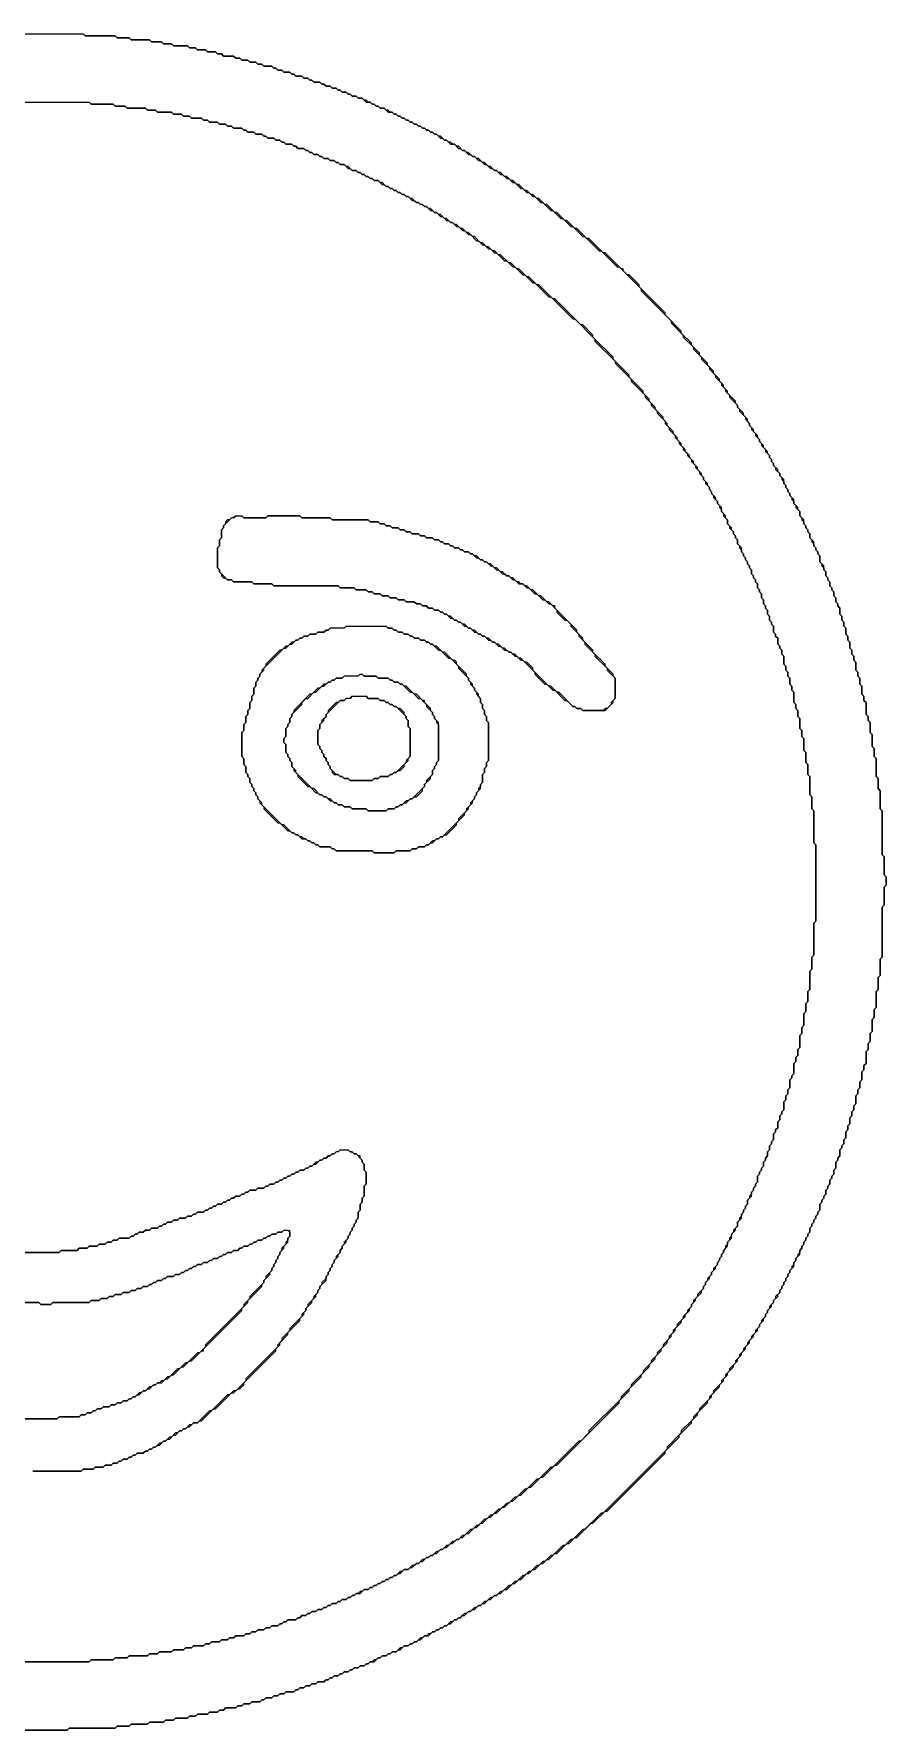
# Model space of a CAD drawing. Header units: metres. Extents: x 137 to 986, y 30 to 875.
# Drawn here: x 562 to 986, y 30 to 875 of the extents above; entities that cross this region are included whole.
import ezdxf

# ---------------------------------------------------------------- set-up
doc = ezdxf.new("R2010")
doc.units = ezdxf.units.M

msp = doc.modelspace()

# ---------------------------------------------------------------- linework, layer by layer
for points in [[(538, 875), (586, 875), (587, 874), (602, 874), (603, 873), (609, 873), (610, 872), (619, 872), (620, 871), (625, 871), (626, 870), (630, 870), (631, 869), (638, 869), (639, 868), (642, 868), (643, 867), (647, 867), (648, 866), (652, 866), (653, 865), (655, 865), (656, 864), (661, 864), (662, 863), (664, 863), (665, 862), (668, 862), (669, 861), (672, 861), (673, 860), (675, 860), (676, 859), (680, 859), (681, 858), (682, 858), (683, 857), (685, 857), (686, 856), (689, 856), (690, 855), (691, 855), (692, 854), (695, 854), (696, 853), (698, 853), (699, 852), (700, 852), (701, 851), (704, 851), (705, 850), (706, 850), (707, 849), (709, 849), (710, 848), (712, 848), (713, 847), (714, 847), (715, 846), (717, 846), (718, 845), (719, 845), (720, 844), (722, 844), (723, 843), (725, 843), (727, 841), (729, 841), (730, 840), (731, 840), (732, 839), (733, 839), (734, 838), (736, 838), (738, 836), (740, 836), (741, 835), (742, 835), (743, 834), (744, 834), (745, 833), (746, 833), (747, 832), (748, 832), (749, 831), (750, 831), (751, 830), (752, 830), (753, 829), (754, 829), (755, 828), (756, 828), (757, 827), (758, 827), (759, 826), (760, 826), (761, 825), (762, 825), (764, 823), (765, 823), (766, 822), (767, 822), (769, 820), (771, 820), (773, 818), (774, 818), (775, 817), (776, 817), (778, 815), (779, 815), (780, 814), (781, 814), (783, 812), (784, 812), (786, 810), (787, 810), (789, 808), (790, 808), (791, 807), (792, 807), (794, 805), (795, 805), (797, 803), (798, 803), (800, 801), (801, 801), (804, 798), (805, 798), (807, 796), (808, 796), (810, 794), (811, 794), (814, 791), (815, 791), (819, 787), (820, 787), (824, 783), (825, 783), (829, 779), (830, 779), (835, 774), (836, 774), (843, 767), (844, 767), (852, 759), (853, 759), (864, 748), (864, 747), (879, 732), (879, 731), (885, 725), (885, 724), (890, 719), (890, 718), (894, 714), (894, 713), (898, 709), (898, 708), (901, 705), (901, 704), (904, 701), (904, 700), (906, 698), (906, 697), (908, 695), (908, 694), (912, 690), (912, 689), (913, 688), (913, 687), (916, 684), (916, 683), (918, 681), (918, 680), (919, 679), (919, 678), (921, 676), (921, 675), (923, 673), (923, 672), (924, 671), (924, 670), (926, 668), (926, 667), (928, 665), (928, 664), (929, 663), (929, 662), (930, 661), (930, 660), (931, 659), (931, 658), (933, 656), (933, 655), (934, 654), (934, 653), (935, 652), (935, 651), (936, 650), (936, 649), (937, 648), (937, 647), (938, 646), (938, 645), (939, 644), (939, 643), (940, 642), (940, 641), (941, 640), (941, 639), (943, 637), (943, 635), (944, 634), (944, 633), (945, 632), (945, 631), (946, 630), (946, 629), (947, 628), (947, 627), (948, 626), (948, 624), (949, 623), (949, 622), (950, 621), (950, 620), (951, 619), (951, 618), (952, 617), (952, 616), (953, 615), (953, 612), (954, 611), (954, 610), (955, 609), (955, 608), (956, 607), (956, 605), (957, 604), (957, 603), (958, 602), (958, 600), (959, 599), (959, 598), (960, 597), (960, 595), (961, 594), (961, 592), (962, 591), (962, 590), (963, 589), (963, 586), (964, 585), (964, 583), (965, 582), (965, 580), (966, 579), (966, 576), (967, 575), (967, 573), (968, 572), (968, 569), (969, 568), (969, 566), (970, 565), (970, 563), (971, 562), (971, 558), (972, 557), (972, 555), (973, 554), (973, 551), (974, 550), (974, 546), (975, 545), (975, 543), (976, 542), (976, 536), (977, 535), (977, 533), (978, 532), (978, 527), (979, 526), (979, 520), (980, 519), (980, 515), (981, 514), (981, 505), (982, 504), (982, 499), (983, 498), (983, 489), (984, 488), (984, 466), (985, 465), (985, 456), (986, 455), (986, 451), (985, 450), (985, 441), (984, 440), (984, 415), (983, 414), (983, 406), (982, 405), (982, 399), (981, 398), (981, 390), (980, 389), (980, 385), (979, 384), (979, 378), (978, 377), (978, 373), (977, 372), (977, 369), (976, 368), (976, 362), (975, 361), (975, 359), (974, 358), (974, 354), (973, 353), (973, 350), (972, 349), (972, 347), (971, 346), (971, 342), (970, 341), (970, 339), (969, 338), (969, 336), (968, 335), (968, 332), (967, 331), (967, 329), (966, 328), (966, 325), (965, 324), (965, 322), (964, 321), (964, 320), (963, 319), (963, 316), (962, 315), (962, 314), (961, 313), (961, 310), (960, 309), (960, 307), (959, 306), (959, 305), (958, 304), (958, 302), (957, 301), (957, 300), (956, 299), (956, 297), (955, 296), (955, 295), (954, 294), (954, 293), (953, 292), (953, 289), (952, 288), (952, 287), (951, 286), (951, 285), (950, 284), (950, 283), (949, 282), (949, 281), (948, 280), (948, 278), (947, 277), (947, 276), (946, 275), (946, 274), (945, 273), (945, 272), (944, 271), (944, 270), (943, 269), (943, 268), (942, 267), (942, 266), (941, 265), (941, 264), (940, 263), (940, 262), (939, 261), (939, 260), (938, 259), (938, 258), (937, 257), (937, 256), (936, 255), (936, 254), (935, 253), (935, 252), (934, 251), (934, 250), (933, 249), (933, 248), (931, 246), (931, 245), (930, 244), (930, 243), (928, 241), (928, 240), (927, 239), (927, 238), (926, 237), (926, 236), (924, 234), (924, 233), (923, 232), (923, 231), (921, 229), (921, 228), (919, 226), (919, 225), (917, 223), (917, 222), (915, 220), (915, 219), (913, 217), (913, 216), (911, 214), (911, 213), (908, 210), (908, 209), (906, 207), (906, 206), (904, 204), (904, 203), (900, 199), (900, 198), (898, 196), (898, 195), (893, 190), (893, 189), (890, 186), (890, 185), (884, 179), (884, 178), (877, 171), (877, 170), (845, 138), (844, 138), (836, 130), (835, 130), (830, 125), (829, 125), (826, 122), (825, 122), (820, 117), (819, 117), (816, 114), (815, 114), (813, 112), (812, 112), (809, 109), (808, 109), (806, 107), (805, 107), (802, 104), (801, 104), (799, 102), (798, 102), (795, 99), (794, 99), (792, 97), (791, 97), (790, 96), (789, 96), (787, 94), (786, 94), (784, 92), (783, 92), (782, 91), (781, 91), (779, 89), (778, 89), (777, 88), (776, 88), (774, 86), (773, 86), (772, 85), (771, 85), (770, 84), (769, 84), (767, 82), (766, 82), (765, 81), (764, 81), (763, 80), (762, 80), (761, 79), (760, 79), (759, 78), (758, 78), (757, 77), (756, 77), (755, 76), (754, 76), (752, 74), (751, 74), (750, 73), (749, 73), (748, 72), (746, 72), (745, 71), (744, 71), (742, 69), (740, 69), (739, 68), (738, 68), (737, 67), (735, 67), (734, 66), (733, 66), (732, 65), (731, 65), (730, 64), (729, 64), (728, 63), (727, 63), (726, 62), (724, 62), (723, 61), (721, 61), (720, 60), (719, 60), (718, 59), (716, 59), (715, 58), (714, 58), (713, 57), (711, 57), (710, 56), (709, 56), (708, 55), (707, 55), (706, 54), (703, 54), (702, 53), (700, 53), (699, 52), (697, 52), (696, 51), (694, 51), (693, 50), (692, 50), (691, 49), (687, 49), (686, 48), (684, 48), (683, 47), (681, 47), (680, 46), (677, 46), (676, 45), (675, 45), (674, 44), (670, 44), (669, 43), (666, 43), (665, 42), (663, 42), (662, 41), (657, 41), (656, 40), (654, 40), (653, 39), (649, 39), (648, 38), (643, 38), (642, 37), (639, 37), (638, 36), (632, 36), (631, 35), (627, 35), (626, 34), (619, 34), (618, 33), (610, 33), (609, 32), (603, 32), (602, 31), (579, 31), (578, 30), (545, 30)], [(545, 30), (578, 30), (579, 31), (602, 31), (603, 32), (609, 32), (610, 33), (618, 33), (619, 34), (626, 34), (627, 35), (631, 35), (632, 36), (638, 36), (639, 37), (642, 37), (643, 38), (648, 38), (649, 39), (653, 39), (654, 40), (656, 40), (657, 41), (662, 41), (663, 42), (665, 42), (666, 43), (669, 43), (670, 44), (674, 44), (675, 45), (676, 45), (677, 46), (680, 46), (681, 47), (683, 47), (684, 48), (686, 48), (687, 49), (691, 49), (692, 50), (693, 50), (694, 51), (696, 51), (697, 52), (699, 52), (700, 53), (702, 53), (703, 54), (706, 54), (707, 55), (708, 55), (709, 56), (710, 56), (711, 57), (713, 57), (714, 58), (715, 58), (716, 59), (718, 59), (719, 60), (720, 60), (721, 61), (723, 61), (724, 62), (726, 62), (727, 63), (728, 63), (729, 64), (731, 64), (733, 66), (734, 66), (735, 67), (737, 67), (738, 68), (739, 68), (740, 69), (742, 69), (743, 70), (744, 70), (746, 72), (748, 72), (749, 73), (750, 73), (751, 74), (752, 74), (753, 75), (754, 75), (756, 77), (758, 77), (760, 79), (761, 79), (762, 80), (763, 80), (764, 81), (765, 81), (766, 82), (767, 82), (768, 83), (769, 83), (771, 85), (772, 85), (773, 86), (774, 86), (775, 87), (776, 87), (778, 89), (779, 89), (780, 90), (781, 90), (783, 92), (784, 92), (785, 93), (786, 93), (788, 95), (789, 95), (791, 97), (792, 97), (793, 98), (794, 98), (796, 100), (797, 100), (800, 103), (801, 103), (803, 105), (804, 105), (807, 108), (808, 108), (810, 110), (811, 110), (814, 113), (815, 113), (817, 115), (818, 115), (821, 118), (822, 118), (827, 123), (828, 123), (831, 126), (832, 126), (839, 133), (840, 133), (846, 139), (847, 139), (876, 168), (876, 169), (883, 176), (883, 177), (889, 183), (889, 184), (892, 187), (892, 188), (897, 193), (897, 194), (899, 196), (899, 197), (903, 201), (903, 202), (905, 204), (905, 205), (907, 207), (907, 208), (910, 211), (910, 212), (912, 214), (912, 215), (914, 217), (914, 218), (916, 220), (916, 221), (918, 223), (918, 224), (920, 226), (920, 227), (922, 229), (922, 230), (923, 231), (923, 232), (925, 234), (925, 235), (926, 236), (926, 237), (927, 238), (927, 239), (929, 241), (929, 242), (930, 243), (930, 244), (932, 246), (932, 247), (933, 248), (933, 249), (934, 250), (934, 251), (935, 252), (935, 253), (936, 254), (936, 255), (937, 256), (937, 257), (938, 258), (938, 259), (940, 261), (940, 263), (941, 264), (941, 265), (943, 267), (943, 269), (944, 270), (944, 271), (945, 272), (945, 273), (946, 274), (946, 275), (947, 276), (947, 277), (948, 278), (948, 280), (949, 281), (949, 282), (950, 283), (950, 284), (951, 285), (951, 286), (952, 287), (952, 288), (953, 289), (953, 292), (954, 293), (954, 294), (955, 295), (955, 296), (956, 297), (956, 299), (957, 300), (957, 301), (958, 302), (958, 304), (959, 305), (959, 306), (960, 307), (960, 309), (961, 310), (961, 313), (962, 314), (962, 315), (963, 316), (963, 319), (964, 320), (964, 321), (965, 322), (965, 324), (966, 325), (966, 328), (967, 329), (967, 331), (968, 332), (968, 335), (969, 336), (969, 338), (970, 339), (970, 341), (971, 342), (971, 346), (972, 347), (972, 349), (973, 350), (973, 353), (974, 354), (974, 358), (975, 359), (975, 361), (976, 362), (976, 368), (977, 369), (977, 372), (978, 373), (978, 377), (979, 378), (979, 384), (980, 385), (980, 389), (981, 390), (981, 398), (982, 399), (982, 405), (983, 406), (983, 414), (984, 415), (984, 440), (985, 441), (985, 450), (986, 451), (986, 455), (985, 456), (985, 465), (984, 466), (984, 488), (983, 489), (983, 498), (982, 499), (982, 504), (981, 505), (981, 514), (980, 515), (980, 519), (979, 520), (979, 526), (978, 527), (978, 532), (977, 533), (977, 535), (976, 536), (976, 542), (975, 543), (975, 545), (974, 546), (974, 550), (973, 551), (973, 554), (972, 555), (972, 557), (971, 558), (971, 562), (970, 563), (970, 565), (969, 566), (969, 568), (968, 569), (968, 572), (967, 573), (967, 575), (966, 576), (966, 579), (965, 580), (965, 582), (964, 583), (964, 585), (963, 586), (963, 589), (962, 590), (962, 591), (961, 592), (961, 594), (960, 595), (960, 597), (959, 598), (959, 599), (958, 600), (958, 602), (957, 603), (957, 604), (956, 605), (956, 607), (955, 608), (955, 610), (953, 612), (953, 615), (952, 616), (952, 617), (951, 618), (951, 619), (950, 620), (950, 622), (948, 624), (948, 626), (947, 627), (947, 628), (946, 629), (946, 630), (945, 631), (945, 633), (943, 635), (943, 637), (942, 638), (942, 639), (940, 641), (940, 643), (938, 645), (938, 646), (937, 647), (937, 648), (936, 649), (936, 650), (935, 651), (935, 653), (933, 655), (933, 656), (932, 657), (932, 658), (930, 660), (930, 661), (929, 662), (929, 663), (928, 664), (928, 665), (927, 666), (927, 667), (925, 669), (925, 670), (923, 672), (923, 673), (922, 674), (922, 675), (920, 677), (920, 678), (918, 680), (918, 681), (917, 682), (917, 683), (915, 685), (915, 686), (912, 689), (912, 690), (911, 691), (911, 692), (907, 696), (907, 697), (905, 699), (905, 700), (903, 702), (903, 703), (900, 706), (900, 707), (897, 710), (897, 711), (893, 715), (893, 716), (889, 720), (889, 721), (884, 726), (884, 727), (876, 735), (876, 736), (863, 749), (863, 750), (858, 755), (857, 755), (855, 757), (855, 758), (854, 758), (846, 766), (845, 766), (838, 773), (837, 773), (832, 778), (831, 778), (827, 782), (826, 782), (822, 786), (821, 786), (817, 790), (816, 790), (813, 793), (812, 793), (810, 795), (809, 795), (807, 797), (806, 797), (803, 800), (802, 800), (800, 802), (799, 802), (797, 804), (796, 804), (794, 806), (793, 806), (792, 807), (791, 807), (789, 809), (788, 809), (786, 811), (785, 811), (783, 813), (782, 813), (781, 814), (780, 814), (778, 816), (777, 816), (776, 817), (775, 817), (773, 819), (772, 819), (771, 820), (770, 820), (769, 821), (768, 821), (767, 822), (766, 822), (764, 824), (763, 824), (762, 825), (761, 825), (760, 826), (759, 826), (758, 827), (757, 827), (756, 828), (755, 828), (754, 829), (753, 829), (752, 830), (751, 830), (750, 831), (749, 831), (748, 832), (747, 832), (746, 833), (745, 833), (744, 834), (743, 834), (742, 835), (741, 835), (740, 836), (739, 836), (738, 837), (737, 837), (736, 838), (734, 838), (733, 839), (732, 839), (731, 840), (730, 840), (729, 841), (728, 841), (727, 842), (726, 842), (725, 843), (723, 843), (722, 844), (720, 844), (719, 845), (718, 845), (717, 846), (715, 846), (714, 847), (713, 847), (712, 848), (710, 848), (709, 849), (707, 849), (706, 850), (705, 850), (704, 851), (701, 851), (700, 852), (699, 852), (698, 853), (696, 853), (695, 854), (692, 854), (691, 855), (690, 855), (689, 856), (686, 856), (685, 857), (683, 857), (682, 858), (681, 858), (680, 859), (676, 859), (675, 860), (673, 860), (672, 861), (669, 861), (668, 862), (665, 862), (664, 863), (662, 863), (661, 864), (656, 864), (655, 865), (653, 865), (652, 866), (648, 866), (647, 867), (643, 867), (642, 868), (639, 868), (638, 869), (631, 869), (630, 870), (626, 870), (625, 871), (620, 871), (619, 872), (610, 872), (609, 873), (603, 873), (602, 874), (587, 874), (586, 875)], [(535, 841), (589, 841), (590, 840), (601, 840), (602, 839), (607, 839), (608, 838), (617, 838), (618, 837), (622, 837), (623, 836), (630, 836), (631, 835), (635, 835), (636, 834), (639, 834), (640, 833), (645, 833), (646, 832), (648, 832), (649, 831), (653, 831), (654, 830), (657, 830), (658, 829), (660, 829), (661, 828), (665, 828), (666, 827), (667, 827), (668, 826), (671, 826), (672, 825), (675, 825), (676, 824), (677, 824), (678, 823), (681, 823), (682, 822), (684, 822), (685, 821), (686, 821), (687, 820), (690, 820), (691, 819), (692, 819), (693, 818), (696, 818), (697, 817), (698, 817), (699, 816), (700, 816), (701, 815), (703, 815), (704, 814), (705, 814), (706, 813), (708, 813), (709, 812), (711, 812), (712, 811), (713, 811), (714, 810), (716, 810), (718, 808), (719, 808), (720, 807), (722, 807), (723, 806), (724, 806), (725, 805), (726, 805), (727, 804), (728, 804), (729, 803), (730, 803), (731, 802), (733, 802), (735, 800), (736, 800), (737, 799), (738, 799), (739, 798), (740, 798), (741, 797), (742, 797), (743, 796), (744, 796), (745, 795), (746, 795), (747, 794), (748, 794), (750, 792), (751, 792), (752, 791), (753, 791), (754, 790), (755, 790), (756, 789), (757, 789), (759, 787), (760, 787), (761, 786), (762, 786), (764, 784), (765, 784), (767, 782), (768, 782), (769, 781), (770, 781), (772, 779), (773, 779), (775, 777), (776, 777), (778, 775), (779, 775), (782, 772), (783, 772), (785, 770), (786, 770), (788, 768), (789, 768), (791, 766), (792, 766), (796, 762), (797, 762), (800, 759), (801, 759), (805, 755), (806, 755), (810, 751), (811, 751), (818, 744), (819, 744), (830, 733), (831, 733), (841, 723), (841, 722), (851, 712), (851, 711), (859, 703), (859, 702), (866, 695), (866, 694), (869, 691), (869, 690), (872, 687), (872, 686), (876, 682), (876, 681), (878, 679), (878, 678), (881, 675), (881, 674), (883, 672), (883, 671), (885, 669), (885, 668), (887, 666), (887, 665), (889, 663), (889, 662), (891, 660), (891, 659), (893, 657), (893, 656), (895, 654), (895, 653), (896, 652), (896, 651), (898, 649), (898, 648), (899, 647), (899, 646), (900, 645), (900, 644), (902, 642), (902, 641), (903, 640), (903, 639), (904, 638), (904, 637), (905, 636), (905, 635), (907, 633), (907, 631), (908, 630), (908, 629), (910, 627), (910, 626), (911, 625), (911, 624), (912, 623), (912, 621), (913, 620), (913, 619), (914, 618), (914, 617), (915, 616), (915, 615), (916, 614), (916, 613), (917, 612), (917, 611), (918, 610), (918, 609), (919, 608), (919, 606), (920, 605), (920, 604), (921, 603), (921, 602), (922, 601), (922, 599), (923, 598), (923, 597), (924, 596), (924, 594), (925, 593), (925, 591), (926, 590), (926, 589), (927, 588), (927, 586), (928, 585), (928, 583), (929, 582), (929, 581), (930, 580), (930, 577), (931, 576), (931, 575), (932, 574), (932, 571), (933, 570), (933, 569), (934, 568), (934, 566), (935, 565), (935, 561), (936, 560), (936, 558), (937, 557), (937, 555), (938, 554), (938, 551), (939, 550), (939, 548), (940, 547), (940, 542), (941, 541), (941, 539), (942, 538), (942, 535), (943, 534), (943, 529), (944, 528), (944, 525), (945, 524), (945, 518), (946, 517), (946, 512), (947, 511), (947, 506), (948, 505), (948, 496), (949, 495), (949, 489), (950, 488), (950, 472), (951, 471), (951, 433), (950, 432), (950, 416), (949, 415), (949, 409), (948, 408), (948, 399), (947, 398), (947, 393), (946, 392), (946, 388), (945, 387), (945, 381), (944, 380), (944, 377), (943, 376), (943, 370), (942, 369), (942, 366), (941, 365), (941, 363), (940, 362), (940, 357), (939, 356), (939, 355), (938, 354), (938, 350), (937, 349), (937, 347), (936, 346), (936, 344), (935, 343), (935, 339), (934, 338), (934, 337), (933, 336), (933, 334), (932, 333), (932, 330), (931, 329), (931, 328), (930, 327), (930, 324), (929, 323), (929, 322), (928, 321), (928, 319), (927, 318), (927, 316), (926, 315), (926, 314), (925, 313), (925, 311), (924, 310), (924, 309), (923, 308), (923, 307), (922, 306), (922, 303), (921, 302), (921, 301), (920, 300), (920, 299), (919, 298), (919, 297), (918, 296), (918, 295), (917, 294), (917, 292), (916, 291), (916, 290), (915, 289), (915, 288), (914, 287), (914, 286), (913, 285), (913, 284), (912, 283), (912, 281), (910, 279), (910, 278), (909, 277), (909, 276), (908, 275), (908, 274), (907, 273), (907, 272), (906, 271), (906, 270), (905, 269), (905, 268), (904, 267), (904, 266), (903, 265), (903, 264), (902, 263), (902, 262), (900, 260), (900, 259), (899, 258), (899, 257), (897, 255), (897, 254), (896, 253), (896, 252), (895, 251), (895, 250), (892, 247), (892, 246), (890, 244), (890, 243), (889, 242), (889, 241), (887, 239), (887, 238), (885, 236), (885, 235), (882, 232), (882, 231), (880, 229), (880, 228), (878, 226), (878, 225), (875, 222), (875, 221), (872, 218), (872, 217), (869, 214), (869, 213), (865, 209), (865, 208), (859, 202), (859, 201), (854, 196), (854, 195), (838, 179), (838, 178), (834, 174), (833, 174), (820, 161), (819, 161), (813, 155), (812, 155), (807, 150), (806, 150), (802, 146), (801, 146), (798, 143), (797, 143), (794, 140), (793, 140), (790, 137), (789, 137), (787, 135), (786, 135), (783, 132), (782, 132), (780, 130), (779, 130), (776, 127), (775, 127), (773, 125), (772, 125), (771, 124), (770, 124), (768, 122), (767, 122), (765, 120), (764, 120), (763, 119), (762, 119), (760, 117), (759, 117), (758, 116), (757, 116), (756, 115), (755, 115), (753, 113), (752, 113), (751, 112), (750, 112), (748, 110), (746, 110), (745, 109), (744, 109), (742, 107), (741, 107), (740, 106), (739, 106), (738, 105), (737, 105), (736, 104), (735, 104), (734, 103), (733, 103), (732, 102), (731, 102), (730, 101), (729, 101), (728, 100), (726, 100), (725, 99), (724, 99), (723, 98), (722, 98), (721, 97), (720, 97), (719, 96), (718, 96), (717, 95), (715, 95), (714, 94), (713, 94), (712, 93), (710, 93), (709, 92), (708, 92), (707, 91), (706, 91), (705, 90), (703, 90), (702, 89), (700, 89), (699, 88), (698, 88), (697, 87), (695, 87), (694, 86), (693, 86), (692, 85), (688, 85), (687, 84), (686, 84), (685, 83), (684, 83), (683, 82), (680, 82), (679, 81), (677, 81), (676, 80), (673, 80), (672, 79), (670, 79), (669, 78), (667, 78), (666, 77), (662, 77), (661, 76), (659, 76), (658, 75), (655, 75), (654, 74), (650, 74), (649, 73), (647, 73), (646, 72), (641, 72), (640, 71), (637, 71), (636, 70), (631, 70), (630, 69), (624, 69), (623, 68), (619, 68), (618, 67), (609, 67), (608, 66), (602, 66), (601, 65), (590, 65), (589, 64), (536, 64)], [(536, 64), (589, 64), (590, 65), (601, 65), (602, 66), (608, 66), (609, 67), (618, 67), (619, 68), (623, 68), (624, 69), (630, 69), (631, 70), (636, 70), (637, 71), (640, 71), (641, 72), (646, 72), (647, 73), (649, 73), (650, 74), (654, 74), (655, 75), (658, 75), (659, 76), (661, 76), (662, 77), (666, 77), (667, 78), (669, 78), (670, 79), (672, 79), (673, 80), (676, 80), (677, 81), (679, 81), (680, 82), (683, 82), (684, 83), (685, 83), (686, 84), (687, 84), (688, 85), (692, 85), (693, 86), (694, 86), (695, 87), (697, 87), (698, 88), (699, 88), (700, 89), (702, 89), (703, 90), (705, 90), (706, 91), (707, 91), (708, 92), (709, 92), (710, 93), (712, 93), (713, 94), (714, 94), (715, 95), (717, 95), (718, 96), (719, 96), (720, 97), (721, 97), (722, 98), (724, 98), (726, 100), (728, 100), (729, 101), (730, 101), (731, 102), (732, 102), (733, 103), (734, 103), (735, 104), (736, 104), (737, 105), (738, 105), (739, 106), (740, 106), (741, 107), (742, 107), (743, 108), (744, 108), (746, 110), (748, 110), (749, 111), (750, 111), (752, 113), (753, 113), (754, 114), (755, 114), (757, 116), (758, 116), (759, 117), (760, 117), (761, 118), (762, 118), (764, 120), (765, 120), (766, 121), (767, 121), (769, 123), (770, 123), (772, 125), (773, 125), (774, 126), (775, 126), (777, 128), (778, 128), (781, 131), (782, 131), (784, 133), (785, 133), (788, 136), (789, 136), (791, 138), (792, 138), (795, 141), (796, 141), (799, 144), (800, 144), (803, 147), (804, 147), (808, 151), (809, 151), (814, 156), (815, 156), (821, 162), (822, 162), (853, 193), (853, 194), (858, 199), (858, 200), (864, 206), (864, 207), (868, 211), (868, 212), (871, 215), (871, 216), (874, 219), (874, 220), (877, 223), (877, 224), (879, 226), (879, 227), (881, 229), (881, 230), (884, 233), (884, 234), (886, 236), (886, 237), (888, 239), (888, 240), (889, 241), (889, 242), (891, 244), (891, 245), (894, 248), (894, 249), (895, 250), (895, 251), (896, 252), (896, 253), (898, 255), (898, 256), (899, 257), (899, 258), (901, 260), (901, 261), (902, 262), (902, 263), (903, 264), (903, 265), (904, 266), (904, 267), (905, 268), (905, 269), (907, 271), (907, 273), (909, 275), (909, 277), (911, 279), (911, 280), (912, 281), (912, 283), (914, 285), (914, 287), (915, 288), (915, 289), (916, 290), (916, 291), (917, 292), (917, 294), (919, 296), (919, 298), (920, 299), (920, 300), (921, 301), (921, 302), (922, 303), (922, 306), (923, 307), (923, 308), (924, 309), (924, 310), (925, 311), (925, 313), (926, 314), (926, 315), (927, 316), (927, 318), (928, 319), (928, 321), (929, 322), (929, 323), (930, 324), (930, 327), (931, 328), (931, 329), (932, 330), (932, 333), (933, 334), (933, 336), (934, 337), (934, 338), (935, 339), (935, 343), (936, 344), (936, 346), (937, 347), (937, 349), (938, 350), (938, 354), (939, 355), (939, 356), (940, 357), (940, 362), (941, 363), (941, 365), (942, 366), (942, 369), (943, 370), (943, 376), (944, 377), (944, 380), (945, 381), (945, 387), (946, 388), (946, 392), (947, 393), (947, 398), (948, 399), (948, 408), (949, 409), (949, 415), (950, 416), (950, 432), (951, 433), (951, 471), (950, 472), (950, 488), (949, 489), (949, 495), (948, 496), (948, 505), (947, 506), (947, 511), (946, 512), (946, 517), (945, 518), (945, 524), (944, 525), (944, 528), (943, 529), (943, 534), (942, 535), (942, 538), (941, 539), (941, 541), (940, 542), (940, 547), (939, 548), (939, 550), (938, 551), (938, 554), (937, 555), (937, 557), (936, 558), (936, 560), (935, 561), (935, 565), (934, 566), (934, 568), (933, 569), (933, 570), (932, 571), (932, 574), (931, 575), (931, 576), (930, 577), (930, 580), (929, 581), (929, 582), (928, 583), (928, 585), (927, 586), (927, 588), (926, 589), (926, 590), (925, 591), (925, 593), (924, 594), (924, 596), (923, 597), (923, 598), (922, 599), (922, 601), (921, 602), (921, 603), (920, 604), (920, 605), (919, 606), (919, 608), (918, 609), (918, 610), (917, 611), (917, 612), (916, 613), (916, 614), (915, 615), (915, 616), (914, 617), (914, 619), (912, 621), (912, 623), (911, 624), (911, 625), (910, 626), (910, 627), (909, 628), (909, 629), (907, 631), (907, 633), (906, 634), (906, 635), (904, 637), (904, 639), (902, 641), (902, 642), (901, 643), (901, 644), (899, 646), (899, 647), (898, 648), (898, 649), (897, 650), (897, 651), (895, 653), (895, 654), (894, 655), (894, 656), (892, 658), (892, 659), (890, 661), (890, 662), (888, 664), (888, 665), (886, 667), (886, 668), (884, 670), (884, 671), (882, 673), (882, 674), (880, 676), (880, 677), (877, 680), (877, 681), (875, 683), (875, 684), (871, 688), (871, 689), (868, 692), (868, 693), (865, 696), (865, 697), (858, 704), (858, 705), (850, 713), (850, 714), (840, 724), (840, 725), (835, 730), (834, 730), (821, 743), (820, 743), (813, 750), (812, 750), (808, 754), (807, 754), (803, 758), (802, 758), (799, 761), (798, 761), (794, 765), (793, 765), (791, 767), (790, 767), (788, 769), (787, 769), (785, 771), (784, 771), (781, 774), (780, 774), (778, 776), (777, 776), (775, 778), (774, 778), (772, 780), (771, 780), (770, 781), (769, 781), (767, 783), (766, 783), (764, 785), (763, 785), (762, 786), (761, 786), (759, 788), (758, 788), (757, 789), (756, 789), (755, 790), (754, 790), (753, 791), (752, 791), (750, 793), (749, 793), (748, 794), (747, 794), (746, 795), (745, 795), (744, 796), (743, 796), (742, 797), (741, 797), (740, 798), (739, 798), (738, 799), (737, 799), (735, 801), (734, 801), (733, 802), (731, 802), (730, 803), (729, 803), (728, 804), (727, 804), (726, 805), (725, 805), (724, 806), (723, 806), (722, 807), (720, 807), (718, 809), (717, 809), (716, 810), (714, 810), (713, 811), (712, 811), (711, 812), (709, 812), (708, 813), (706, 813), (705, 814), (704, 814), (703, 815), (701, 815), (700, 816), (699, 816), (698, 817), (697, 817), (696, 818), (693, 818), (692, 819), (691, 819), (690, 820), (687, 820), (686, 821), (685, 821), (684, 822), (682, 822), (681, 823), (678, 823), (677, 824), (676, 824), (675, 825), (672, 825), (671, 826), (668, 826), (667, 827), (666, 827), (665, 828), (661, 828), (660, 829), (658, 829), (657, 830), (654, 830), (653, 831), (649, 831), (648, 832), (646, 832), (645, 833), (640, 833), (639, 834), (636, 834), (635, 835), (631, 835), (630, 836), (623, 836), (622, 837), (618, 837), (617, 838), (608, 838), (607, 839), (602, 839), (601, 840), (590, 840), (589, 841)], [(662, 635), (661, 634), (660, 634), (659, 633), (658, 633), (657, 632), (657, 631), (656, 630), (656, 629), (655, 628), (655, 624), (654, 623), (654, 620), (653, 619), (653, 609), (654, 608), (654, 607), (655, 606), (655, 605), (656, 604), (657, 604), (658, 603), (660, 603), (661, 602), (670, 602), (671, 601), (680, 601), (681, 600), (713, 600), (714, 599), (721, 599), (722, 598), (727, 598), (728, 597), (730, 597), (731, 596), (734, 596), (735, 595), (738, 595), (739, 594), (742, 594), (743, 593), (746, 593), (747, 592), (751, 592), (752, 591), (754, 591), (755, 590), (757, 590), (758, 589), (760, 589), (761, 588), (763, 588), (764, 587), (765, 587), (766, 586), (767, 586), (769, 584), (770, 584), (771, 583), (772, 583), (773, 582), (774, 582), (776, 580), (777, 580), (778, 579), (779, 579), (781, 577), (782, 577), (783, 576), (784, 576), (785, 575), (786, 575), (788, 573), (789, 573), (790, 572), (791, 572), (793, 570), (794, 570), (796, 568), (797, 568), (798, 567), (799, 567), (801, 565), (802, 565), (804, 563), (805, 563), (811, 557), (811, 556), (816, 551), (817, 551), (820, 548), (821, 548), (826, 543), (827, 543), (830, 540), (831, 540), (832, 539), (834, 539), (835, 538), (846, 538), (850, 542), (850, 543), (851, 544), (851, 554), (850, 555), (850, 556), (846, 560), (846, 561), (840, 567), (840, 568), (835, 573), (835, 574), (832, 577), (832, 578), (821, 589), (821, 590), (820, 590), (818, 592), (817, 592), (814, 595), (813, 595), (810, 598), (809, 598), (807, 600), (806, 600), (805, 601), (804, 601), (803, 602), (802, 602), (800, 604), (799, 604), (798, 605), (797, 605), (795, 607), (794, 607), (792, 609), (791, 609), (789, 611), (788, 611), (787, 612), (786, 612), (785, 613), (784, 613), (782, 615), (781, 615), (780, 616), (779, 616), (778, 617), (776, 617), (775, 618), (774, 618), (773, 619), (771, 619), (770, 620), (769, 620), (768, 621), (766, 621), (765, 622), (764, 622), (763, 623), (761, 623), (760, 624), (757, 624), (756, 625), (754, 625), (753, 626), (750, 626), (749, 627), (747, 627), (746, 628), (744, 628), (743, 629), (740, 629), (739, 630), (737, 630), (736, 631), (734, 631), (733, 632), (729, 632), (728, 633), (710, 633), (709, 634), (695, 634), (694, 635), (678, 635), (677, 634), (666, 634), (665, 635)], [(661, 634), (662, 635), (665, 635), (666, 634), (677, 634), (678, 635), (694, 635), (695, 634), (709, 634), (710, 633), (728, 633), (729, 632), (733, 632), (734, 631), (736, 631), (737, 630), (739, 630), (740, 629), (743, 629), (744, 628), (746, 628), (747, 627), (749, 627), (750, 626), (753, 626), (754, 625), (756, 625), (757, 624), (760, 624), (761, 623), (763, 623), (764, 622), (765, 622), (766, 621), (768, 621), (769, 620), (770, 620), (771, 619), (773, 619), (774, 618), (775, 618), (776, 617), (778, 617), (779, 616), (780, 616), (782, 614), (783, 614), (784, 613), (785, 613), (786, 612), (787, 612), (789, 610), (790, 610), (792, 608), (793, 608), (795, 606), (796, 606), (797, 605), (798, 605), (800, 603), (801, 603), (803, 601), (805, 601), (807, 599), (808, 599), (811, 596), (812, 596), (815, 593), (816, 593), (818, 591), (819, 591), (822, 588), (822, 587), (826, 583), (827, 583), (829, 581), (829, 580), (833, 576), (833, 575), (836, 572), (836, 571), (841, 566), (841, 565), (847, 559), (847, 558), (851, 554), (851, 544), (849, 542), (849, 541), (847, 539), (846, 539), (845, 538), (835, 538), (834, 539), (832, 539), (831, 540), (830, 540), (823, 547), (822, 547), (819, 550), (818, 550), (810, 558), (810, 559), (807, 562), (806, 562), (804, 564), (803, 564), (801, 566), (800, 566), (799, 567), (798, 567), (796, 569), (795, 569), (793, 571), (792, 571), (791, 572), (790, 572), (788, 574), (787, 574), (786, 575), (785, 575), (784, 576), (783, 576), (781, 578), (780, 578), (779, 579), (778, 579), (776, 581), (775, 581), (774, 582), (773, 582), (772, 583), (771, 583), (769, 585), (768, 585), (767, 586), (766, 586), (765, 587), (764, 587), (763, 588), (761, 588), (760, 589), (758, 589), (757, 590), (755, 590), (754, 591), (752, 591), (751, 592), (747, 592), (746, 593), (743, 593), (742, 594), (739, 594), (738, 595), (735, 595), (734, 596), (731, 596), (730, 597), (728, 597), (727, 598), (722, 598), (721, 599), (714, 599), (713, 600), (681, 600), (680, 601), (671, 601), (670, 602), (661, 602), (660, 603), (658, 603), (654, 607), (654, 608), (653, 609), (653, 619), (654, 620), (654, 623), (655, 624), (655, 628), (656, 629), (656, 630), (660, 634)], [(717, 580), (716, 579), (709, 579), (708, 578), (707, 578), (706, 577), (703, 577), (702, 576), (699, 576), (698, 575), (696, 575), (695, 574), (694, 574), (693, 573), (692, 573), (691, 572), (690, 572), (688, 570), (687, 570), (685, 568), (684, 568), (677, 561), (677, 560), (675, 558), (675, 557), (674, 556), (674, 555), (673, 554), (673, 553), (672, 552), (672, 550), (671, 549), (671, 546), (670, 545), (670, 543), (669, 542), (669, 539), (668, 538), (668, 536), (667, 535), (667, 532), (666, 531), (666, 528), (665, 527), (665, 515), (666, 514), (666, 511), (667, 510), (667, 507), (668, 506), (668, 505), (669, 504), (669, 502), (670, 501), (670, 500), (671, 499), (671, 498), (672, 497), (672, 496), (673, 495), (673, 494), (674, 493), (674, 492), (676, 490), (676, 489), (683, 482), (684, 482), (688, 478), (689, 478), (690, 477), (691, 477), (692, 476), (693, 476), (695, 474), (697, 474), (698, 473), (699, 473), (700, 472), (701, 472), (702, 471), (703, 471), (704, 470), (709, 470), (710, 469), (711, 469), (712, 468), (730, 468), (731, 467), (741, 467), (742, 468), (749, 468), (750, 469), (752, 469), (753, 470), (756, 470), (757, 471), (758, 471), (759, 472), (760, 472), (762, 474), (763, 474), (764, 475), (765, 475), (766, 476), (767, 476), (772, 481), (772, 482), (776, 486), (776, 487), (778, 489), (778, 490), (780, 492), (780, 493), (781, 494), (781, 495), (782, 496), (782, 497), (784, 499), (784, 501), (785, 502), (785, 506), (786, 507), (786, 509), (787, 510), (787, 512), (788, 513), (788, 532), (787, 533), (787, 535), (786, 536), (786, 538), (785, 539), (785, 541), (784, 542), (784, 544), (783, 545), (783, 546), (781, 548), (781, 549), (780, 550), (780, 551), (778, 553), (778, 554), (777, 555), (777, 556), (772, 561), (772, 562), (771, 563), (770, 563), (766, 567), (765, 567), (762, 570), (761, 570), (760, 571), (759, 571), (758, 572), (757, 572), (756, 573), (754, 573), (753, 574), (751, 574), (750, 575), (749, 575), (748, 576), (746, 576), (745, 577), (743, 577), (742, 578), (741, 578), (740, 579), (738, 579), (737, 580)], [(716, 579), (717, 580), (737, 580), (738, 579), (740, 579), (741, 578), (742, 578), (743, 577), (745, 577), (746, 576), (748, 576), (749, 575), (750, 575), (751, 574), (753, 574), (754, 573), (756, 573), (757, 572), (758, 572), (759, 571), (760, 571), (763, 568), (764, 568), (768, 564), (769, 564), (773, 560), (773, 559), (778, 554), (778, 553), (779, 552), (779, 551), (781, 549), (781, 548), (782, 547), (782, 546), (784, 544), (784, 542), (785, 541), (785, 539), (786, 538), (786, 536), (787, 535), (787, 533), (788, 532), (788, 513), (787, 512), (787, 510), (786, 509), (786, 507), (785, 506), (785, 502), (784, 501), (784, 500), (783, 499), (783, 498), (782, 497), (782, 496), (781, 495), (781, 494), (779, 492), (779, 491), (777, 489), (777, 488), (773, 484), (773, 483), (765, 475), (764, 475), (763, 474), (762, 474), (761, 473), (760, 473), (758, 471), (757, 471), (756, 470), (753, 470), (752, 469), (750, 469), (749, 468), (742, 468), (741, 467), (731, 467), (730, 468), (712, 468), (711, 469), (710, 469), (709, 470), (704, 470), (703, 471), (702, 471), (701, 472), (700, 472), (699, 473), (698, 473), (697, 474), (696, 474), (695, 475), (694, 475), (693, 476), (692, 476), (691, 477), (690, 477), (686, 481), (685, 481), (675, 491), (675, 492), (673, 494), (673, 495), (672, 496), (672, 497), (671, 498), (671, 499), (670, 500), (670, 501), (669, 502), (669, 504), (668, 505), (668, 506), (667, 507), (667, 510), (666, 511), (666, 514), (665, 515), (665, 527), (666, 528), (666, 531), (667, 532), (667, 535), (668, 536), (668, 538), (669, 539), (669, 542), (670, 543), (670, 545), (671, 546), (671, 549), (672, 550), (672, 552), (673, 553), (673, 554), (674, 555), (674, 556), (676, 558), (676, 559), (686, 569), (687, 569), (689, 571), (690, 571), (692, 573), (693, 573), (694, 574), (695, 574), (696, 575), (698, 575), (699, 576), (702, 576), (703, 577), (706, 577), (707, 578), (708, 578), (709, 579)], [(724, 556), (723, 555), (716, 555), (715, 554), (712, 554), (711, 553), (710, 553), (709, 552), (708, 552), (707, 551), (706, 551), (704, 549), (703, 549), (700, 546), (699, 546), (691, 538), (691, 537), (690, 536), (690, 535), (689, 534), (689, 532), (688, 531), (688, 530), (687, 529), (687, 525), (686, 524), (686, 522), (687, 521), (687, 517), (688, 516), (688, 515), (689, 514), (689, 513), (690, 512), (690, 510), (691, 509), (691, 508), (693, 506), (693, 505), (698, 500), (699, 500), (702, 497), (703, 497), (704, 496), (705, 496), (706, 495), (707, 495), (709, 493), (710, 493), (711, 492), (712, 492), (713, 491), (715, 491), (716, 490), (719, 490), (720, 489), (727, 489), (728, 488), (737, 488), (738, 489), (741, 489), (742, 490), (743, 490), (744, 491), (745, 491), (746, 492), (747, 492), (749, 494), (750, 494), (751, 495), (752, 495), (755, 498), (755, 499), (756, 500), (756, 501), (759, 504), (759, 505), (760, 506), (760, 508), (761, 509), (761, 510), (762, 511), (762, 512), (763, 513), (763, 532), (761, 534), (761, 535), (760, 536), (760, 537), (759, 538), (759, 539), (756, 542), (756, 543), (755, 543), (752, 546), (751, 546), (747, 550), (746, 550), (745, 551), (744, 551), (743, 552), (741, 552), (740, 553), (739, 553), (738, 554), (733, 554), (732, 555), (726, 555), (725, 556)], [(723, 555), (724, 556), (725, 556), (726, 555), (732, 555), (733, 554), (738, 554), (739, 553), (740, 553), (741, 552), (743, 552), (744, 551), (745, 551), (749, 547), (750, 547), (753, 544), (754, 544), (757, 541), (757, 540), (760, 537), (760, 536), (761, 535), (761, 534), (762, 533), (762, 532), (763, 531), (763, 513), (762, 512), (762, 511), (761, 510), (761, 509), (760, 508), (760, 506), (757, 503), (757, 502), (756, 501), (756, 500), (750, 494), (749, 494), (748, 493), (747, 493), (745, 491), (744, 491), (743, 490), (742, 490), (741, 489), (738, 489), (737, 488), (728, 488), (727, 489), (720, 489), (719, 490), (716, 490), (715, 491), (713, 491), (712, 492), (711, 492), (709, 494), (708, 494), (707, 495), (706, 495), (705, 496), (704, 496), (701, 499), (700, 499), (692, 507), (692, 508), (690, 510), (690, 512), (689, 513), (689, 514), (688, 515), (688, 516), (687, 517), (687, 521), (686, 522), (686, 524), (687, 525), (687, 529), (688, 530), (688, 531), (689, 532), (689, 534), (690, 535), (690, 536), (695, 541), (695, 542), (697, 544), (698, 544), (701, 547), (702, 547), (705, 550), (706, 550), (708, 552), (709, 552), (710, 553), (711, 553), (712, 554), (715, 554), (716, 555)], [(720, 545), (719, 544), (717, 544), (716, 543), (714, 543), (713, 542), (712, 542), (708, 538), (708, 537), (707, 536), (707, 535), (705, 533), (705, 532), (704, 531), (704, 529), (703, 528), (703, 521), (704, 520), (704, 519), (705, 518), (705, 517), (706, 516), (706, 515), (707, 514), (707, 513), (708, 512), (708, 511), (709, 510), (709, 509), (710, 508), (710, 507), (711, 506), (713, 506), (714, 505), (715, 505), (716, 504), (718, 504), (719, 503), (730, 503), (731, 504), (733, 504), (734, 505), (738, 505), (739, 506), (740, 506), (741, 507), (742, 507), (743, 508), (744, 508), (746, 510), (746, 511), (748, 513), (748, 514), (749, 515), (749, 529), (748, 530), (748, 533), (747, 534), (747, 535), (746, 536), (746, 537), (744, 539), (743, 539), (742, 540), (741, 540), (740, 541), (739, 541), (738, 542), (737, 542), (736, 543), (734, 543), (733, 544), (728, 544), (727, 545)], [(719, 544), (720, 545), (727, 545), (728, 544), (733, 544), (734, 543), (736, 543), (737, 542), (738, 542), (739, 541), (740, 541), (741, 540), (742, 540), (747, 535), (747, 534), (748, 533), (748, 530), (749, 529), (749, 515), (747, 513), (747, 512), (742, 507), (741, 507), (740, 506), (739, 506), (738, 505), (734, 505), (733, 504), (731, 504), (730, 503), (719, 503), (718, 504), (716, 504), (715, 505), (714, 505), (713, 506), (712, 506), (709, 509), (709, 510), (708, 511), (708, 512), (707, 513), (707, 514), (706, 515), (706, 516), (705, 517), (705, 518), (704, 519), (704, 520), (703, 521), (703, 528), (704, 529), (704, 531), (706, 533), (706, 534), (707, 535), (707, 536), (714, 543), (716, 543), (717, 544)], [(714, 319), (713, 318), (712, 318), (711, 317), (710, 317), (709, 316), (708, 316), (707, 315), (706, 315), (705, 314), (704, 314), (703, 313), (702, 313), (700, 311), (699, 311), (698, 310), (697, 310), (696, 309), (694, 309), (693, 308), (692, 308), (691, 307), (690, 307), (689, 306), (688, 306), (687, 305), (686, 305), (685, 304), (684, 304), (683, 303), (682, 303), (681, 302), (679, 302), (678, 301), (677, 301), (676, 300), (673, 300), (672, 299), (669, 299), (668, 298), (667, 298), (666, 297), (665, 297), (664, 296), (662, 296), (661, 295), (660, 295), (659, 294), (658, 294), (657, 293), (656, 293), (655, 292), (653, 292), (652, 291), (651, 291), (650, 290), (649, 290), (648, 289), (647, 289), (646, 288), (643, 288), (642, 287), (641, 287), (640, 286), (638, 286), (637, 285), (634, 285), (633, 284), (631, 284), (630, 283), (628, 283), (627, 282), (626, 282), (625, 281), (624, 281), (623, 280), (620, 280), (619, 279), (617, 279), (616, 278), (614, 278), (613, 277), (612, 277), (611, 276), (610, 276), (609, 275), (604, 275), (603, 274), (601, 274), (600, 273), (598, 273), (597, 272), (594, 272), (593, 271), (589, 271), (588, 270), (584, 270), (583, 269), (575, 269), (574, 268), (529, 268)], [(529, 268), (574, 268), (575, 269), (583, 269), (584, 270), (588, 270), (589, 271), (593, 271), (594, 272), (597, 272), (598, 273), (600, 273), (601, 274), (603, 274), (604, 275), (609, 275), (610, 276), (611, 276), (612, 277), (613, 277), (614, 278), (616, 278), (617, 279), (619, 279), (620, 280), (623, 280), (624, 281), (625, 281), (626, 282), (627, 282), (628, 283), (630, 283), (631, 284), (633, 284), (634, 285), (637, 285), (638, 286), (640, 286), (641, 287), (642, 287), (643, 288), (646, 288), (647, 289), (648, 289), (649, 290), (650, 290), (651, 291), (652, 291), (653, 292), (655, 292), (656, 293), (657, 293), (658, 294), (659, 294), (660, 295), (661, 295), (662, 296), (664, 296), (665, 297), (666, 297), (667, 298), (668, 298), (669, 299), (672, 299), (673, 300), (676, 300), (677, 301), (678, 301), (679, 302), (681, 302), (682, 303), (683, 303), (684, 304), (685, 304), (686, 305), (687, 305), (688, 306), (689, 306), (690, 307), (691, 307), (692, 308), (693, 308), (694, 309), (696, 309), (697, 310), (698, 310), (699, 311), (700, 311), (701, 312), (702, 312), (704, 314), (705, 314), (706, 315), (707, 315), (708, 316), (709, 316), (710, 317), (711, 317), (712, 318)], [(561, 159), (585, 159), (586, 160), (591, 160), (592, 161), (596, 161), (597, 162), (600, 162), (601, 163), (603, 163), (604, 164), (605, 164), (606, 165), (608, 165), (609, 166), (610, 166), (611, 167), (612, 167), (613, 168), (616, 168), (617, 169), (618, 169), (619, 170), (620, 170), (621, 171), (622, 171), (623, 172), (624, 172), (626, 174), (627, 174), (628, 175), (629, 175), (631, 177), (632, 177), (634, 179), (635, 179), (636, 180), (637, 180), (638, 181), (639, 181), (641, 183), (643, 183), (644, 184), (645, 184), (651, 190), (652, 190), (660, 198), (661, 198), (663, 200), (664, 200), (666, 202), (666, 203), (682, 219), (682, 220), (684, 222), (684, 223), (688, 227), (688, 228), (694, 234), (694, 235), (696, 237), (696, 238), (697, 239), (697, 240), (700, 243), (700, 244), (702, 246), (702, 247), (703, 248), (703, 249), (704, 250), (704, 251), (707, 254), (707, 256), (708, 257), (708, 258), (709, 259), (709, 260), (710, 261), (710, 262), (711, 263), (711, 264), (713, 266), (713, 267), (714, 268), (714, 269), (715, 270), (715, 271), (717, 273), (717, 274), (718, 275), (718, 276), (719, 277), (719, 278), (720, 279), (720, 280), (721, 281), (721, 282), (722, 283), (722, 284), (723, 285), (723, 288), (724, 289), (724, 292), (725, 293), (725, 295), (726, 296), (726, 301), (727, 302), (727, 308), (726, 309), (726, 312), (725, 313), (725, 314), (724, 315), (724, 316), (723, 316), (722, 317), (721, 317), (720, 318), (719, 318), (718, 319)], [(713, 318), (714, 319), (718, 319), (719, 318), (720, 318), (721, 317), (722, 317), (725, 314), (725, 313), (726, 312), (726, 309), (727, 308), (727, 302), (726, 301), (726, 296), (725, 295), (725, 293), (724, 292), (724, 289), (723, 288), (723, 285), (722, 284), (722, 283), (721, 282), (721, 281), (720, 280), (720, 279), (719, 278), (719, 277), (718, 276), (718, 275), (716, 273), (716, 272), (715, 271), (715, 270), (714, 269), (714, 268), (712, 266), (712, 265), (711, 264), (711, 263), (710, 262), (710, 261), (709, 260), (709, 259), (708, 258), (708, 257), (707, 256), (707, 255), (705, 253), (705, 252), (704, 251), (704, 250), (703, 249), (703, 248), (701, 246), (701, 245), (698, 242), (698, 241), (697, 240), (697, 239), (695, 237), (695, 236), (689, 230), (689, 229), (685, 225), (685, 224), (683, 222), (683, 221), (667, 205), (667, 204), (662, 199), (661, 199), (659, 197), (658, 197), (650, 189), (649, 189), (643, 183), (641, 183), (640, 182), (639, 182), (637, 180), (636, 180), (635, 179), (634, 179), (633, 178), (632, 178), (630, 176), (629, 176), (627, 174), (626, 174), (625, 173), (624, 173), (622, 171), (621, 171), (620, 170), (619, 170), (618, 169), (617, 169), (616, 168), (613, 168), (612, 167), (611, 167), (610, 166), (609, 166), (608, 165), (606, 165), (605, 164), (604, 164), (603, 163), (601, 163), (600, 162), (597, 162), (596, 161), (592, 161), (591, 160), (586, 160), (585, 159), (561, 159)], [(686, 279), (685, 278), (683, 278), (682, 277), (680, 277), (679, 276), (678, 276), (677, 275), (676, 275), (675, 274), (673, 274), (672, 273), (671, 273), (670, 272), (669, 272), (668, 271), (666, 271), (665, 270), (664, 270), (663, 269), (661, 269), (660, 268), (658, 268), (657, 267), (656, 267), (655, 266), (654, 266), (653, 265), (651, 265), (650, 264), (649, 264), (648, 263), (646, 263), (645, 262), (643, 262), (642, 261), (641, 261), (640, 260), (639, 260), (638, 259), (637, 259), (636, 258), (635, 258), (634, 257), (632, 257), (631, 256), (628, 256), (627, 255), (626, 255), (625, 254), (623, 254), (622, 253), (621, 253), (620, 252), (619, 252), (618, 251), (616, 251), (615, 250), (613, 250), (612, 249), (610, 249), (609, 248), (606, 248), (605, 247), (602, 247), (601, 246), (599, 246), (598, 245), (595, 245), (594, 244), (590, 244), (589, 243), (571, 243), (570, 242), (565, 242), (564, 243), (535, 243)], [(535, 243), (564, 243), (565, 242), (570, 242), (571, 243), (589, 243), (590, 244), (594, 244), (595, 245), (598, 245), (599, 246), (601, 246), (602, 247), (605, 247), (606, 248), (609, 248), (610, 249), (612, 249), (613, 250), (615, 250), (616, 251), (618, 251), (619, 252), (620, 252), (621, 253), (622, 253), (623, 254), (625, 254), (626, 255), (627, 255), (628, 256), (631, 256), (632, 257), (634, 257), (635, 258), (636, 258), (637, 259), (638, 259), (639, 260), (640, 260), (641, 261), (642, 261), (643, 262), (645, 262), (646, 263), (648, 263), (649, 264), (650, 264), (651, 265), (653, 265), (654, 266), (655, 266), (656, 267), (657, 267), (658, 268), (660, 268), (661, 269), (663, 269), (664, 270), (665, 270), (666, 271), (668, 271), (669, 272), (670, 272), (671, 273), (672, 273), (673, 274), (675, 274), (676, 275), (677, 275), (678, 276), (679, 276), (680, 277), (682, 277), (683, 278), (685, 278), (686, 279), (688, 279), (689, 278), (689, 276), (688, 275), (688, 274), (687, 273), (687, 272), (685, 270), (685, 269), (684, 268), (684, 267), (683, 266), (683, 265), (682, 264), (682, 263), (681, 262), (681, 261), (680, 260), (680, 259), (677, 256), (677, 255), (676, 254), (676, 253), (669, 246), (669, 245), (666, 242), (666, 241), (647, 222), (647, 221), (644, 218), (643, 218), (638, 213), (637, 213), (634, 210), (633, 210), (629, 206), (628, 206), (626, 204), (625, 204), (624, 203), (623, 203), (622, 202), (621, 202), (620, 201), (619, 201), (617, 199), (616, 199), (615, 198), (614, 198), (612, 196), (611, 196), (610, 195), (609, 195), (608, 194), (606, 194), (605, 193), (603, 193), (602, 192), (600, 192), (599, 191), (596, 191), (595, 190), (593, 190), (592, 189), (591, 189), (590, 188), (588, 188), (587, 187), (585, 187), (584, 186), (574, 186), (573, 185), (554, 185)], [(554, 185), (573, 185), (574, 186), (584, 186), (585, 187), (587, 187), (588, 188), (590, 188), (591, 189), (592, 189), (593, 190), (595, 190), (596, 191), (599, 191), (600, 192), (602, 192), (603, 193), (605, 193), (606, 194), (608, 194), (609, 195), (610, 195), (611, 196), (612, 196), (613, 197), (614, 197), (616, 199), (617, 199), (618, 200), (619, 200), (621, 202), (622, 202), (623, 203), (625, 203), (627, 205), (628, 205), (630, 207), (631, 207), (635, 211), (636, 211), (639, 214), (640, 214), (645, 219), (646, 219), (646, 220), (665, 239), (665, 240), (668, 243), (668, 244), (675, 251), (675, 252), (676, 253), (676, 254), (679, 257), (679, 258), (680, 259), (680, 260), (681, 261), (681, 262), (682, 263), (682, 264), (683, 265), (683, 266), (684, 267), (684, 268), (686, 270), (686, 271), (688, 273), (688, 275), (689, 276), (689, 279)]]:
    msp.add_lwpolyline(points)

doc.saveas('drawing.dxf')
